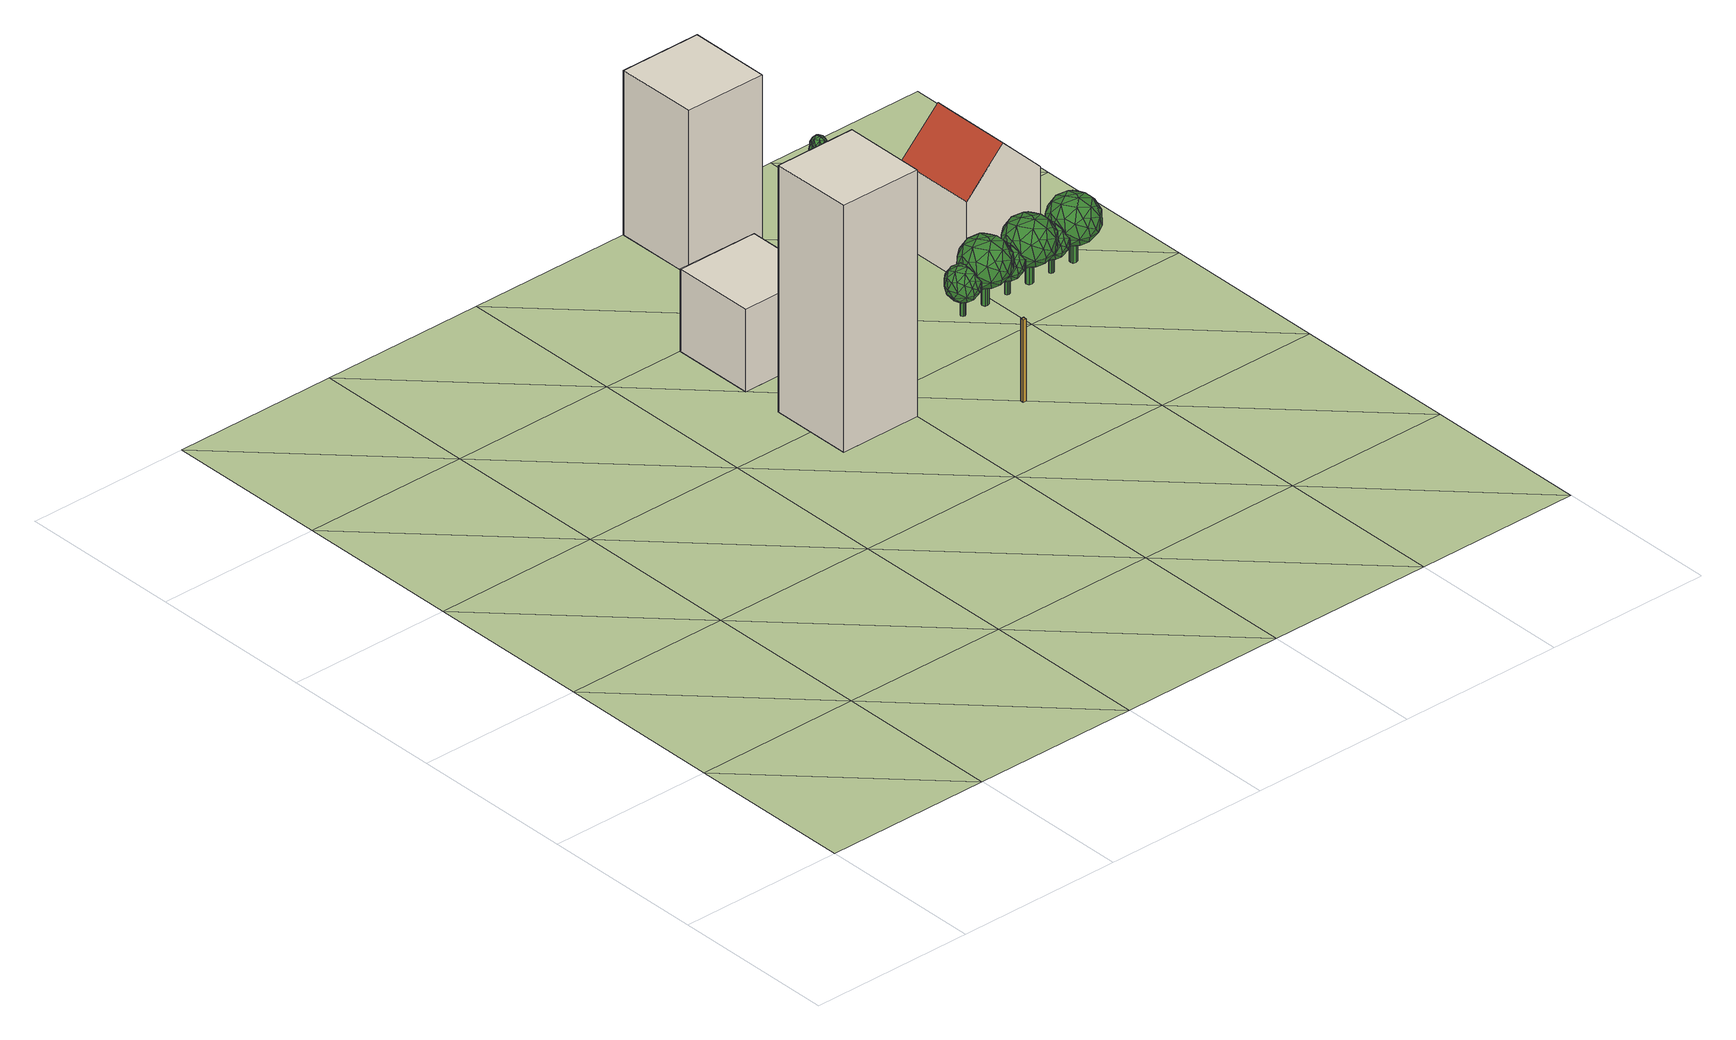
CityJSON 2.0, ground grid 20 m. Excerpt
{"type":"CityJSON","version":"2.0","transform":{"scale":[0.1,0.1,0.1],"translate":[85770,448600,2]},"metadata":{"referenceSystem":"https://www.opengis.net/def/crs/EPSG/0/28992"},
"CityObjects":{
"building1":{"type":"Building","attributes":{"description":"This is a simple, primastic building meant to provide shadowing and occlusions","name":"Ancillary Building 23","identifier":"identifier_box_building_23","Indicator.type":"genericQuantitativeIndicator","Indicator.name":"name of genericQuantitativeIndicator","Indicator.scope":"scope of genericQuantitativeIndicator","Indicator.value":97,"Metadata.author":"Person 15","Metadata.acquisitionMethod":"measurement","Metadata.owner":"Company 15","bdgOwnerName":"Galactic Empire","bdgOwnershipType":"government"},"geometry":[{"type":"Solid","lod":"1","boundaries":[[[[0,1,2,3]],[[2,4,5,3]],[[1,6,4,2]],[[0,7,6,1]],[[3,5,7,0]],[[4,6,7,5]]]]}]},
"building2":{"type":"Building","attributes":{"description":"This is a simple, primastic building meant to provide shadowing and occlusions","name":"Ancillary Building 22","identifier":"identifier_box_building_22","Indicator.type":"genericQuantitativeIndicator","Indicator.name":"name of genericQuantitativeIndicator","Indicator.scope":"scope of genericQuantitativeIndicator","Indicator.value":13,"Metadata.author":"Person 14","Metadata.acquisitionMethod":"measurement","Metadata.owner":"Company 14","bdgOwnerName":"Galactic Empire","bdgOwnershipType":"government"},"geometry":[{"type":"Solid","lod":"1","boundaries":[[[[8,9,10,11]],[[10,12,13,11]],[[9,14,12,10]],[[8,15,14,9]],[[11,13,15,8]],[[12,14,15,13]]]]}]},
"cityfurniture1":{"type":"CityFurniture","attributes":{"description":"Pole upon which WeatherStation 1 is placed","name":"Weather station pole 1","identifier":"identifier_city_furniture_1","Metadata.author":"Person 1","Metadata.acquisitionMethod":"measurement","Metadata.owner":"Company 1","class":"Pole","function":"Mounting Pole","usage":"Mounting Pole"},"geometry":[{"type":"MultiSurface","lod":"1","boundaries":[[[16,17,18,19]],[[18,20,21,19]],[[17,22,20,18]],[[16,23,22,17]],[[19,21,23,16]],[[20,22,23,21]]]}]},
"building3":{"type":"Building","attributes":{"description":"This is a simple, primastic building meant to provide shadowing and occlusions","name":"Ancillary Building 21","identifier":"identifier_box_building_21","Indicator.type":"genericQuantitativeIndicator","Indicator.name":"name of genericQuantitativeIndicator","Indicator.scope":"scope of genericQuantitativeIndicator","Indicator.value":91,"Metadata.author":"Person 13","Metadata.acquisitionMethod":"measurement","Metadata.owner":"Company 13","bdgOwnerName":"Galactic Empire","bdgOwnershipType":"government"},"geometry":[{"type":"Solid","lod":"1","boundaries":[[[[24,25,26,27]],[[26,28,29,27]],[[25,30,28,26]],[[24,31,30,25]],[[27,29,31,24]],[[28,30,31,29]]]]}]},
"tree1":{"type":"SolitaryVegetationObject","attributes":{"name":"Alderaan Tree 21","identifier":"identifier_tree_21","Metadata.author":"Person 21","Metadata.acquisitionMethod":"measurement","Metadata.owner":"Company 21","species":"Platanus occidentalis","height":6,"crownDiameter":4},"geometry":[{"type":"MultiSurface","lod":"3","boundaries":[[[32,33,34,35,36,37,38,39]],[[38,40,41,39]],[[37,42,40,38]],[[36,43,42,37]],[[35,44,43,36]],[[34,45,44,35]],[[33,46,45,34]],[[32,47,46,33]],[[39,41,47,32]],[[40,42,43,44,45,46,47,41]],[[48,49,50]],[[51,52,53]],[[54,55,56]],[[57,58,59]],[[48,60,49]],[[50,49,61]],[[62,48,50]],[[63,61,49]],[[64,49,60]],[[51,65,52]],[[53,52,55]],[[66,54,67]],[[68,62,69]],[[70,69,71]],[[72,68,70]],[[73,71,69]],[[74,69,62]],[[75,76,73]],[[77,78,58]],[[79,58,66]],[[80,77,79]],[[57,66,58]],[[59,58,78]],[[81,57,59]],[[82,75,83]],[[84,82,80]],[[85,83,75]],[[86,72,87]],[[88,87,81]],[[60,86,88]],[[89,87,72]],[[90,91,89]],[[92,93,75]],[[62,50,74]],[[94,61,95]],[[80,96,77]],[[86,60,48]],[[64,60,97]],[[59,97,81]],[[78,98,59]],[[99,65,51]],[[100,84,80]],[[66,67,100]],[[53,90,101]],[[70,101,72]],[[71,102,70]],[[91,90,54]],[[57,54,66]],[[85,103,83]],[[50,104,92]],[[77,96,105]],[[106,86,107]],[[76,108,109]],[[76,99,108]],[[110,91,111]],[[104,50,61]],[[62,112,48]],[[63,95,61]],[[98,105,63]],[[52,65,56]],[[102,109,51]],[[113,56,65]],[[68,112,62]],[[72,106,68]],[[73,109,71]],[[77,105,78]],[[100,79,66]],[[82,76,75]],[[80,82,103]],[[113,99,84]],[[103,96,80]],[[93,85,75]],[[104,94,85]],[[86,106,72]],[[97,88,81]],[[101,89,72]],[[92,104,93]],[[74,50,92]],[[96,94,95]],[[105,96,95]],[[107,86,48]],[[112,107,48]],[[108,99,51]],[[109,108,51]],[[67,113,84]],[[111,91,54]],[[57,111,54]],[[81,110,111]],[[64,63,49]],[[98,63,64]],[[102,51,53]],[[56,55,52]],[[67,54,56]],[[70,68,69]],[[74,73,69]],[[92,73,74]],[[79,77,58]],[[84,99,82]],[[85,94,103]],[[88,86,87]],[[89,110,87]],[[89,91,110]],[[59,98,97]],[[98,64,97]],[[100,67,84]],[[70,102,101]],[[102,53,101]],[[63,105,95]],[[98,78,105]],[[90,53,55]],[[102,71,109]],[[55,54,90]],[[113,67,56]],[[68,107,112]],[[68,106,107]],[[73,76,109]],[[92,75,73]],[[100,80,79]],[[57,81,111]],[[82,99,76]],[[103,82,83]],[[113,65,99]],[[103,94,96]],[[93,104,85]],[[104,61,94]],[[97,60,88]],[[87,110,81]],[[101,90,89]]]}]},
"tree2":{"type":"SolitaryVegetationObject","attributes":{"name":"Alderaan Tree 22","identifier":"identifier_tree_22","Metadata.author":"Person 22","Metadata.acquisitionMethod":"measurement","Metadata.owner":"Company 22","species":"Platanus orientalis","height":8,"crownDiameter":6},"geometry":[{"type":"MultiSurface","lod":"3","boundaries":[[[114,115,116,117,118,119,120,121]],[[120,122,123,121]],[[119,124,122,120]],[[118,125,124,119]],[[117,126,125,118]],[[116,127,126,117]],[[115,128,127,116]],[[114,129,128,115]],[[121,123,129,114]],[[122,124,125,126,127,128,129,123]],[[130,131,132]],[[133,134,135]],[[136,137,138]],[[139,140,141]],[[130,142,131]],[[132,131,143]],[[144,130,132]],[[145,143,131]],[[146,131,142]],[[133,147,134]],[[135,134,137]],[[148,136,149]],[[150,144,151]],[[152,151,153]],[[154,150,152]],[[155,153,151]],[[156,151,144]],[[157,158,155]],[[159,160,140]],[[161,140,148]],[[162,159,161]],[[139,148,140]],[[141,140,160]],[[163,139,141]],[[164,157,165]],[[166,164,162]],[[167,165,157]],[[168,154,169]],[[170,169,163]],[[142,168,170]],[[171,169,154]],[[172,173,171]],[[174,175,157]],[[144,132,156]],[[176,143,177]],[[162,178,159]],[[168,142,130]],[[146,142,179]],[[141,179,163]],[[160,180,141]],[[181,147,133]],[[182,166,162]],[[148,149,182]],[[135,172,183]],[[152,183,154]],[[153,184,152]],[[173,172,136]],[[139,136,148]],[[167,185,165]],[[132,186,174]],[[159,178,187]],[[188,168,189]],[[158,190,191]],[[158,181,190]],[[192,173,193]],[[186,132,143]],[[144,194,130]],[[145,177,143]],[[180,187,145]],[[134,147,138]],[[184,191,133]],[[195,138,147]],[[150,194,144]],[[154,188,150]],[[155,191,153]],[[159,187,160]],[[182,161,148]],[[164,158,157]],[[162,164,185]],[[195,181,166]],[[185,178,162]],[[175,167,157]],[[186,176,167]],[[168,188,154]],[[179,170,163]],[[183,171,154]],[[174,186,175]],[[156,132,174]],[[178,176,177]],[[187,178,177]],[[189,168,130]],[[194,189,130]],[[190,181,133]],[[191,190,133]],[[149,195,166]],[[193,173,136]],[[139,193,136]],[[163,192,193]],[[146,145,131]],[[180,145,146]],[[184,133,135]],[[138,137,134]],[[149,136,138]],[[152,150,151]],[[156,155,151]],[[174,155,156]],[[161,159,140]],[[166,181,164]],[[167,176,185]],[[170,168,169]],[[171,192,169]],[[171,173,192]],[[141,180,179]],[[180,146,179]],[[182,149,166]],[[152,184,183]],[[184,135,183]],[[145,187,177]],[[180,160,187]],[[172,135,137]],[[184,153,191]],[[137,136,172]],[[195,149,138]],[[150,189,194]],[[150,188,189]],[[155,158,191]],[[174,157,155]],[[182,162,161]],[[139,163,193]],[[164,181,158]],[[185,164,165]],[[195,147,181]],[[185,176,178]],[[175,186,167]],[[186,143,176]],[[179,142,170]],[[169,192,163]],[[183,172,171]]]}]},
"tree3":{"type":"SolitaryVegetationObject","attributes":{"name":"Alderaan Tree 23","identifier":"identifier_tree_23","Metadata.author":"Person 23","Metadata.acquisitionMethod":"measurement","Metadata.owner":"Company 23","species":"Platanus occidentalis","height":6,"crownDiameter":4},"geometry":[{"type":"MultiSurface","lod":"3","boundaries":[[[196,197,198,199,200,201,202,203]],[[202,204,205,203]],[[201,206,204,202]],[[200,207,206,201]],[[199,208,207,200]],[[198,209,208,199]],[[197,210,209,198]],[[196,211,210,197]],[[203,205,211,196]],[[204,206,207,208,209,210,211,205]],[[212,213,214]],[[215,216,217]],[[218,219,220]],[[221,222,223]],[[212,224,213]],[[214,213,225]],[[226,212,214]],[[227,225,213]],[[228,213,224]],[[215,229,216]],[[217,216,219]],[[230,218,231]],[[232,226,233]],[[234,233,235]],[[236,232,234]],[[237,235,233]],[[238,233,226]],[[239,240,237]],[[241,242,222]],[[243,222,230]],[[244,241,243]],[[221,230,222]],[[223,222,242]],[[245,221,223]],[[246,239,247]],[[248,246,244]],[[249,247,239]],[[250,236,251]],[[252,251,245]],[[224,250,252]],[[253,251,236]],[[254,255,253]],[[256,257,239]],[[226,214,238]],[[258,225,259]],[[244,260,241]],[[250,224,212]],[[228,224,261]],[[223,261,245]],[[242,262,223]],[[263,229,215]],[[264,248,244]],[[230,231,264]],[[217,254,265]],[[234,265,236]],[[235,266,234]],[[255,254,218]],[[221,218,230]],[[249,267,247]],[[214,268,256]],[[241,260,269]],[[270,250,271]],[[240,272,273]],[[240,263,272]],[[274,255,275]],[[268,214,225]],[[226,276,212]],[[227,259,225]],[[262,269,227]],[[216,229,220]],[[266,273,215]],[[277,220,229]],[[232,276,226]],[[236,270,232]],[[237,273,235]],[[241,269,242]],[[264,243,230]],[[246,240,239]],[[244,246,267]],[[277,263,248]],[[267,260,244]],[[257,249,239]],[[268,258,249]],[[250,270,236]],[[261,252,245]],[[265,253,236]],[[256,268,257]],[[238,214,256]],[[260,258,259]],[[269,260,259]],[[271,250,212]],[[276,271,212]],[[272,263,215]],[[273,272,215]],[[231,277,248]],[[275,255,218]],[[221,275,218]],[[245,274,275]],[[228,227,213]],[[262,227,228]],[[266,215,217]],[[220,219,216]],[[231,218,220]],[[234,232,233]],[[238,237,233]],[[256,237,238]],[[243,241,222]],[[248,263,246]],[[249,258,267]],[[252,250,251]],[[253,274,251]],[[253,255,274]],[[223,262,261]],[[262,228,261]],[[264,231,248]],[[234,266,265]],[[266,217,265]],[[227,269,259]],[[262,242,269]],[[254,217,219]],[[266,235,273]],[[219,218,254]],[[277,231,220]],[[232,271,276]],[[232,270,271]],[[237,240,273]],[[256,239,237]],[[264,244,243]],[[221,245,275]],[[246,263,240]],[[267,246,247]],[[277,229,263]],[[267,258,260]],[[257,268,249]],[[268,225,258]],[[261,224,252]],[[251,274,245]],[[265,254,253]]]}]},
"tree4":{"type":"SolitaryVegetationObject","attributes":{"name":"Alderaan Tree 24","identifier":"identifier_tree_24","Metadata.author":"Person 24","Metadata.acquisitionMethod":"measurement","Metadata.owner":"Company 24","species":"Platanus orientalis","height":8,"crownDiameter":6},"geometry":[{"type":"MultiSurface","lod":"3","boundaries":[[[278,279,280,281,282,283,284,285]],[[284,286,287,285]],[[283,288,286,284]],[[282,289,288,283]],[[281,290,289,282]],[[280,291,290,281]],[[279,292,291,280]],[[278,293,292,279]],[[285,287,293,278]],[[286,288,289,290,291,292,293,287]],[[294,295,296]],[[297,298,299]],[[300,301,302]],[[303,304,305]],[[294,306,295]],[[296,295,307]],[[308,294,296]],[[309,307,295]],[[310,295,306]],[[297,311,298]],[[299,298,301]],[[312,300,313]],[[314,308,315]],[[316,315,317]],[[318,314,316]],[[319,317,315]],[[320,315,308]],[[321,322,319]],[[323,324,304]],[[325,304,312]],[[326,323,325]],[[303,312,304]],[[305,304,324]],[[327,303,305]],[[328,321,329]],[[330,328,326]],[[331,329,321]],[[332,318,333]],[[334,333,327]],[[306,332,334]],[[335,333,318]],[[336,337,335]],[[338,339,321]],[[308,296,320]],[[340,307,341]],[[326,342,323]],[[332,306,294]],[[310,306,343]],[[305,343,327]],[[324,344,305]],[[345,311,297]],[[346,330,326]],[[312,313,346]],[[299,336,347]],[[316,347,318]],[[317,348,316]],[[337,336,300]],[[303,300,312]],[[331,349,329]],[[296,350,338]],[[323,342,351]],[[352,332,353]],[[322,354,355]],[[322,345,354]],[[356,337,357]],[[350,296,307]],[[308,358,294]],[[309,341,307]],[[344,351,309]],[[298,311,302]],[[348,355,297]],[[359,302,311]],[[314,358,308]],[[318,352,314]],[[319,355,317]],[[323,351,324]],[[346,325,312]],[[328,322,321]],[[326,328,349]],[[359,345,330]],[[349,342,326]],[[339,331,321]],[[350,340,331]],[[332,352,318]],[[343,334,327]],[[347,335,318]],[[338,350,339]],[[320,296,338]],[[342,340,341]],[[351,342,341]],[[353,332,294]],[[358,353,294]],[[354,345,297]],[[355,354,297]],[[313,359,330]],[[357,337,300]],[[303,357,300]],[[327,356,357]],[[310,309,295]],[[344,309,310]],[[348,297,299]],[[302,301,298]],[[313,300,302]],[[316,314,315]],[[320,319,315]],[[338,319,320]],[[325,323,304]],[[330,345,328]],[[331,340,349]],[[334,332,333]],[[335,356,333]],[[335,337,356]],[[305,344,343]],[[344,310,343]],[[346,313,330]],[[316,348,347]],[[348,299,347]],[[309,351,341]],[[344,324,351]],[[336,299,301]],[[348,317,355]],[[301,300,336]],[[359,313,302]],[[314,353,358]],[[314,352,353]],[[319,322,355]],[[338,321,319]],[[346,326,325]],[[303,327,357]],[[328,345,322]],[[349,328,329]],[[359,311,345]],[[349,340,342]],[[339,350,331]],[[350,307,340]],[[343,306,334]],[[333,356,327]],[[347,336,335]]]}]},
"building4":{"type":"Building","attributes":{"description":"This is Building 7","name":"Building 7 (Palapatine's Residence)","identifier":"identifier_building_7","Indicator.type":"genericQuantitativeIndicator","Indicator.name":"name of genericQuantitativeIndicator","Indicator.scope":"scope of genericQuantitativeIndicator","Indicator.value":79,"Metadata.author":"Person 7","Metadata.acquisitionMethod":"measurement","Metadata.owner":"Company 7","CityObjectRelation.relationType":"adjacent","class":"habitation","function":"residential building","yearOfConstruction":2005,"roofType":"gabled roof","measuredHeight":15,"storeysAboveGround":3,"storeysBelowGround":0,"storeyHeightsAboveGround":3,"QualifiedArea.description":"This is a type of floor area","QualifiedArea.source":"Area value source text","QualifiedArea.value":300,"QualifiedArea.type":"grossFloorArea","bdgAtticThermalStatus":"isOnlyHeated","bdgBasementThermalStatus":"isOnlyHeated","bdgConstructionWeight":"heavy","QualifiedHeight.description":"This is a type of height","QualifiedHeight.source":"Height value source text","QualifiedHeight.value":15,"QualifiedHeight.type":"highestRoofEdge","bdgIsProtected":"false","bdgOwnerName":"Sheev Palpatine","bdgOwnershipType":"otherOrCombination","bdgType":"apartmentBlock","QualifiedVolume.description":"This is a type of volume","QualifiedVolume.source":"Volume value source text","QualifiedVolume.value":1250,"QualifiedVolume.type":"grossVolume"},"address":[{"country":"Bespin Territories","locality":"Alderaan","thoroughfareNumber":"7","thoroughfareName":"Bespin Square","postcode":"1977SW"}],"geometry":[{"type":"MultiSurface","lod":"2","boundaries":[[[360,361,362,363]],[[364,365,366,367]],[[368,369,365,364]],[[362,368,364,367,363]],[[366,365,369,361,360]],[[367,366,360,363]],[[370,368,362,371]],[[370,371,361,369]],[[368,362,371,361,369,370]]],"semantics":{"surfaces":[{"type":"GroundSurface"},{"type":"RoofSurface","description":"This is RoofSurface 1","identifier":"identifier_building_7_roofsurf_1","Indicator.type":"genericQuantitativeIndicator","Indicator.name":"name of genericQuantitativeIndicator","Indicator.description":"description of keyPerformanceIndicator of id_building_7_roofsurf_1","Indicator.scope":"scope of genericQuantitativeIndicator","Indicator.value":49,"bdgBdrySurfAdditionalThermalBridgeUValue":0.25,"bdgBdrySurfAzimuth":270,"bdgBdrySurfGroundViewFactor":0.5,"bdgBdrySurfInclination":45,"bdgBdrySurfIsShared":"false","bdgBdrySurfSkyViewFactor":0.6,"bdgBdrySurfTotalSurfaceArea":70.71},{"type":"RoofSurface","description":"This is RoofSurface 2","identifier":"identifier_building_7_roofsurf_2","Indicator.type":"genericQuantitativeIndicator","Indicator.name":"name of genericQuantitativeIndicator","Indicator.description":"description of keyPerformanceIndicator of id_building_7_roofsurf_2","Indicator.scope":"scope of genericQuantitativeIndicator","Indicator.value":83,"bdgBdrySurfAdditionalThermalBridgeUValue":0.25,"bdgBdrySurfAzimuth":90,"bdgBdrySurfGroundViewFactor":0.5,"bdgBdrySurfInclination":45,"bdgBdrySurfIsShared":"false","bdgBdrySurfSkyViewFactor":0.6,"bdgBdrySurfTotalSurfaceArea":70.71},{"type":"WallSurface"}],"values":[0,1,2,3,3,3,3,3,null]}}]},
"tree5":{"type":"SolitaryVegetationObject","attributes":{"name":"Alderaan Tree 25","identifier":"identifier_tree_25","Metadata.author":"Person 25","Metadata.acquisitionMethod":"measurement","Metadata.owner":"Company 25","species":"Platanus occidentalis","height":6,"crownDiameter":4},"geometry":[{"type":"MultiSurface","lod":"3","boundaries":[[[372,373,374,375,376,377,378,379]],[[378,380,381,379]],[[377,382,380,378]],[[376,383,382,377]],[[375,384,383,376]],[[374,385,384,375]],[[373,386,385,374]],[[372,387,386,373]],[[379,381,387,372]],[[380,382,383,384,385,386,387,381]],[[388,389,390]],[[391,392,393]],[[394,395,396]],[[397,398,399]],[[388,400,389]],[[390,389,401]],[[402,388,390]],[[403,401,389]],[[404,389,400]],[[391,405,392]],[[393,392,395]],[[406,394,407]],[[408,402,409]],[[410,409,411]],[[412,408,410]],[[413,411,409]],[[414,409,402]],[[415,416,413]],[[417,418,398]],[[419,398,406]],[[420,417,419]],[[397,406,398]],[[399,398,418]],[[421,397,399]],[[422,415,423]],[[424,422,420]],[[425,423,415]],[[426,412,427]],[[428,427,421]],[[400,426,428]],[[429,427,412]],[[430,431,429]],[[432,433,415]],[[402,390,414]],[[434,401,435]],[[420,436,417]],[[426,400,388]],[[404,400,437]],[[399,437,421]],[[418,438,399]],[[439,405,391]],[[440,424,420]],[[406,407,440]],[[393,430,441]],[[410,441,412]],[[411,442,410]],[[431,430,394]],[[397,394,406]],[[425,443,423]],[[390,444,432]],[[417,436,445]],[[446,426,447]],[[416,448,449]],[[416,439,448]],[[450,431,451]],[[444,390,401]],[[402,452,388]],[[403,435,401]],[[438,445,403]],[[392,405,396]],[[442,449,391]],[[453,396,405]],[[408,452,402]],[[412,446,408]],[[413,449,411]],[[417,445,418]],[[440,419,406]],[[422,416,415]],[[420,422,443]],[[453,439,424]],[[443,436,420]],[[433,425,415]],[[444,434,425]],[[426,446,412]],[[437,428,421]],[[441,429,412]],[[432,444,433]],[[414,390,432]],[[436,434,435]],[[445,436,435]],[[447,426,388]],[[452,447,388]],[[448,439,391]],[[449,448,391]],[[407,453,424]],[[451,431,394]],[[397,451,394]],[[421,450,451]],[[404,403,389]],[[438,403,404]],[[442,391,393]],[[396,395,392]],[[407,394,396]],[[410,408,409]],[[414,413,409]],[[432,413,414]],[[419,417,398]],[[424,439,422]],[[425,434,443]],[[428,426,427]],[[429,450,427]],[[429,431,450]],[[399,438,437]],[[438,404,437]],[[440,407,424]],[[410,442,441]],[[442,393,441]],[[403,445,435]],[[438,418,445]],[[430,393,395]],[[442,411,449]],[[395,394,430]],[[453,407,396]],[[408,447,452]],[[408,446,447]],[[413,416,449]],[[432,415,413]],[[440,420,419]],[[397,421,451]],[[422,439,416]],[[443,422,423]],[[453,405,439]],[[443,434,436]],[[433,444,425]],[[444,401,434]],[[437,400,428]],[[427,450,421]],[[441,430,429]]]}]},
"tree6":{"type":"SolitaryVegetationObject","attributes":{"name":"Alderaan Tree 26","identifier":"identifier_tree_26","Metadata.author":"Person 26","Metadata.acquisitionMethod":"measurement","Metadata.owner":"Company 26","species":"Platanus orientalis","height":8,"crownDiameter":6},"geometry":[{"type":"MultiSurface","lod":"3","boundaries":[[[454,455,456,457,458,459,460,461]],[[460,462,463,461]],[[459,464,462,460]],[[458,465,464,459]],[[457,466,465,458]],[[456,467,466,457]],[[455,468,467,456]],[[454,469,468,455]],[[461,463,469,454]],[[462,464,465,466,467,468,469,463]],[[470,471,472]],[[473,474,475]],[[476,477,478]],[[479,480,481]],[[470,482,471]],[[472,471,483]],[[484,470,472]],[[485,483,471]],[[486,471,482]],[[473,487,474]],[[475,474,477]],[[488,476,489]],[[490,484,491]],[[492,491,493]],[[494,490,492]],[[495,493,491]],[[496,491,484]],[[497,498,495]],[[499,500,480]],[[501,480,488]],[[502,499,501]],[[479,488,480]],[[481,480,500]],[[503,479,481]],[[504,497,505]],[[506,504,502]],[[507,505,497]],[[508,494,509]],[[510,509,503]],[[482,508,510]],[[511,509,494]],[[512,513,511]],[[514,515,497]],[[484,472,496]],[[516,483,517]],[[502,518,499]],[[508,482,470]],[[486,482,519]],[[481,519,503]],[[500,520,481]],[[521,487,473]],[[522,506,502]],[[488,489,522]],[[475,512,523]],[[492,523,494]],[[493,524,492]],[[513,512,476]],[[479,476,488]],[[507,525,505]],[[472,526,514]],[[499,518,527]],[[528,508,529]],[[498,530,531]],[[498,521,530]],[[532,513,533]],[[526,472,483]],[[484,534,470]],[[485,517,483]],[[520,527,485]],[[474,487,478]],[[524,531,473]],[[535,478,487]],[[490,534,484]],[[494,528,490]],[[495,531,493]],[[499,527,500]],[[522,501,488]],[[504,498,497]],[[502,504,525]],[[535,521,506]],[[525,518,502]],[[515,507,497]],[[526,516,507]],[[508,528,494]],[[519,510,503]],[[523,511,494]],[[514,526,515]],[[496,472,514]],[[518,516,517]],[[527,518,517]],[[529,508,470]],[[534,529,470]],[[530,521,473]],[[531,530,473]],[[489,535,506]],[[533,513,476]],[[479,533,476]],[[503,532,533]],[[486,485,471]],[[520,485,486]],[[524,473,475]],[[478,477,474]],[[489,476,478]],[[492,490,491]],[[496,495,491]],[[514,495,496]],[[501,499,480]],[[506,521,504]],[[507,516,525]],[[510,508,509]],[[511,532,509]],[[511,513,532]],[[481,520,519]],[[520,486,519]],[[522,489,506]],[[492,524,523]],[[524,475,523]],[[485,527,517]],[[520,500,527]],[[512,475,477]],[[524,493,531]],[[477,476,512]],[[535,489,478]],[[490,529,534]],[[490,528,529]],[[495,498,531]],[[514,497,495]],[[522,502,501]],[[479,503,533]],[[504,521,498]],[[525,504,505]],[[535,487,521]],[[525,516,518]],[[515,526,507]],[[526,483,516]],[[519,482,510]],[[509,532,503]],[[523,512,511]]]}]},
"tree7":{"type":"SolitaryVegetationObject","attributes":{"name":"Alderaan Tree 9","identifier":"identifier_tree_9","Metadata.author":"Person 9","Metadata.acquisitionMethod":"measurement","Metadata.owner":"Company 9","species":"Acer negundo","height":4,"crownDiameter":2},"geometry":[{"type":"MultiSurface","lod":"3","boundaries":[[[536,537,538,539,540,541,542,543]],[[542,544,545,543]],[[541,546,544,542]],[[540,547,546,541]],[[539,548,547,540]],[[538,549,548,539]],[[537,550,549,538]],[[536,551,550,537]],[[543,545,551,536]],[[544,546,547,548,549,550,551,545]],[[552,553,554]],[[555,556,557]],[[558,559,560]],[[561,562,563]],[[552,564,553]],[[554,553,565]],[[566,552,554]],[[567,565,553]],[[568,553,564]],[[555,569,556]],[[557,556,559]],[[570,558,571]],[[572,566,573]],[[574,573,575]],[[576,572,574]],[[577,575,573]],[[578,573,566]],[[579,580,577]],[[581,582,562]],[[583,562,570]],[[584,581,583]],[[561,570,562]],[[563,562,582]],[[585,561,563]],[[586,579,587]],[[588,586,584]],[[589,587,579]],[[590,576,591]],[[592,591,585]],[[564,590,592]],[[593,591,576]],[[594,595,593]],[[596,597,579]],[[566,554,578]],[[598,565,599]],[[584,600,581]],[[590,564,552]],[[568,564,601]],[[563,601,585]],[[582,602,563]],[[603,569,555]],[[604,588,584]],[[570,571,604]],[[557,594,605]],[[574,605,576]],[[575,606,574]],[[595,594,558]],[[561,558,570]],[[589,607,587]],[[554,608,596]],[[581,600,609]],[[610,590,611]],[[580,612,613]],[[580,603,612]],[[614,595,615]],[[608,554,565]],[[566,616,552]],[[567,599,565]],[[602,609,567]],[[556,569,560]],[[606,613,555]],[[617,560,569]],[[572,616,566]],[[576,610,572]],[[577,613,575]],[[581,609,582]],[[604,583,570]],[[586,580,579]],[[584,586,607]],[[617,603,588]],[[607,600,584]],[[597,589,579]],[[608,598,589]],[[590,610,576]],[[601,592,585]],[[605,593,576]],[[596,608,597]],[[578,554,596]],[[600,598,599]],[[609,600,599]],[[611,590,552]],[[616,611,552]],[[612,603,555]],[[613,612,555]],[[571,617,588]],[[615,595,558]],[[561,615,558]],[[585,614,615]],[[568,567,553]],[[602,567,568]],[[606,555,557]],[[560,559,556]],[[571,558,560]],[[574,572,573]],[[578,577,573]],[[596,577,578]],[[583,581,562]],[[588,603,586]],[[589,598,607]],[[592,590,591]],[[593,614,591]],[[593,595,614]],[[563,602,601]],[[602,568,601]],[[604,571,588]],[[574,606,605]],[[606,557,605]],[[567,609,599]],[[602,582,609]],[[594,557,559]],[[606,575,613]],[[559,558,594]],[[617,571,560]],[[572,611,616]],[[572,610,611]],[[577,580,613]],[[596,579,577]],[[604,584,583]],[[561,585,615]],[[586,603,580]],[[607,586,587]],[[617,569,603]],[[607,598,600]],[[597,608,589]],[[608,565,598]],[[601,564,592]],[[591,614,585]],[[605,594,593]]]}]},
"terrain1":{"type":"TINRelief","attributes":{"description":"Tile 0-0 of the DTM Alderaan","name":"DTM of Alderaan","identifier":"identifier_tin_relief_0-0","lod":1},"geometry":[{"type":"CompositeSurface","lod":"1","boundaries":[[[618,619,620]],[[619,621,620]]]}]},
"terrain2":{"type":"TINRelief","attributes":{"description":"Tile 1-0 of the DTM Alderaan","name":"DTM of Alderaan","identifier":"identifier_tin_relief_1-0","lod":1},"geometry":[{"type":"CompositeSurface","lod":"1","boundaries":[[[619,618,622]],[[618,623,622]]]}]},
"terrain3":{"type":"TINRelief","attributes":{"description":"Tile 2-0 of the DTM Alderaan","name":"DTM of Alderaan","identifier":"identifier_tin_relief_2-0","lod":1},"geometry":[{"type":"CompositeSurface","lod":"1","boundaries":[[[624,625,623]],[[625,622,623]]]}]},
"terrain4":{"type":"TINRelief","attributes":{"description":"Tile 3-0 of the DTM Alderaan","name":"DTM of Alderaan","identifier":"identifier_tin_relief_3-0","lod":1},"geometry":[{"type":"CompositeSurface","lod":"1","boundaries":[[[625,624,626]],[[624,627,626]]]}]},
"terrain5":{"type":"TINRelief","attributes":{"description":"Tile 0-1 of the DTM Alderaan","name":"DTM of Alderaan","identifier":"identifier_tin_relief_0-1","lod":1},"geometry":[{"type":"CompositeSurface","lod":"1","boundaries":[[[620,628,618]],[[628,629,618]]]}]},
"terrain6":{"type":"TINRelief","attributes":{"description":"Tile 4-0 of the DTM Alderaan","name":"DTM of Alderaan","identifier":"identifier_tin_relief_4-0","lod":1},"geometry":[{"type":"CompositeSurface","lod":"1","boundaries":[[[630,631,627]],[[631,626,627]]]}]},
"terrain7":{"type":"TINRelief","attributes":{"description":"Tile 1-1 of the DTM Alderaan","name":"DTM of Alderaan","identifier":"identifier_tin_relief_1-1","lod":1},"geometry":[{"type":"CompositeSurface","lod":"1","boundaries":[[[632,623,629]],[[623,618,629]]]}]},
"terrain8":{"type":"TINRelief","attributes":{"description":"Tile 2-1 of the DTM Alderaan","name":"DTM of Alderaan","identifier":"identifier_tin_relief_2-1","lod":1},"geometry":[{"type":"CompositeSurface","lod":"1","boundaries":[[[623,632,624]],[[632,633,624]]]}]},
"terrain9":{"type":"TINRelief","attributes":{"description":"Tile 3-1 of the DTM Alderaan","name":"DTM of Alderaan","identifier":"identifier_tin_relief_3-1","lod":1},"geometry":[{"type":"CompositeSurface","lod":"1","boundaries":[[[634,627,633]],[[627,624,633]]]}]},
"terrain10":{"type":"TINRelief","attributes":{"description":"Tile 0-2 of the DTM Alderaan","name":"DTM of Alderaan","identifier":"identifier_tin_relief_0-2","lod":1},"geometry":[{"type":"CompositeSurface","lod":"1","boundaries":[[[628,635,629]],[[635,636,629]]]}]},
"terrain11":{"type":"TINRelief","attributes":{"description":"Tile 4-1 of the DTM Alderaan","name":"DTM of Alderaan","identifier":"identifier_tin_relief_4-1","lod":1},"geometry":[{"type":"CompositeSurface","lod":"1","boundaries":[[[627,634,630]],[[634,637,630]]]}]},
"terrain12":{"type":"TINRelief","attributes":{"description":"Tile 1-2 of the DTM Alderaan","name":"DTM of Alderaan","identifier":"identifier_tin_relief_1-2","lod":1},"geometry":[{"type":"CompositeSurface","lod":"1","boundaries":[[[638,632,636]],[[632,629,636]]]}]},
"terrain13":{"type":"TINRelief","attributes":{"description":"Tile 2-2 of the DTM Alderaan","name":"DTM of Alderaan","identifier":"identifier_tin_relief_2-2","lod":1},"geometry":[{"type":"CompositeSurface","lod":"1","boundaries":[[[632,638,633]],[[638,639,633]]]}]},
"terrain14":{"type":"TINRelief","attributes":{"description":"Tile 3-2 of the DTM Alderaan","name":"DTM of Alderaan","identifier":"identifier_tin_relief_3-2","lod":1},"geometry":[{"type":"CompositeSurface","lod":"1","boundaries":[[[633,639,634]],[[639,9,634]]]}]},
"terrain15":{"type":"TINRelief","attributes":{"description":"Tile 0-3 of the DTM Alderaan","name":"DTM of Alderaan","identifier":"identifier_tin_relief_0-3","lod":1},"geometry":[{"type":"CompositeSurface","lod":"1","boundaries":[[[635,640,636]],[[640,641,636]]]}]},
"terrain16":{"type":"TINRelief","attributes":{"description":"Tile 4-2 of the DTM Alderaan","name":"DTM of Alderaan","identifier":"identifier_tin_relief_4-2","lod":1},"geometry":[{"type":"CompositeSurface","lod":"1","boundaries":[[[24,637,9]],[[637,634,9]]]}]},
"terrain17":{"type":"TINRelief","attributes":{"description":"Tile 1-3 of the DTM Alderaan","name":"DTM of Alderaan","identifier":"identifier_tin_relief_1-3","lod":1},"geometry":[{"type":"CompositeSurface","lod":"1","boundaries":[[[642,638,641]],[[638,636,641]]]}]},
"terrain18":{"type":"TINRelief","attributes":{"description":"Tile 2-3 of the DTM Alderaan","name":"DTM of Alderaan","identifier":"identifier_tin_relief_2-3","lod":1},"geometry":[{"type":"CompositeSurface","lod":"1","boundaries":[[[638,642,639]],[[642,643,639]]]}]},
"terrain19":{"type":"TINRelief","attributes":{"description":"Tile 3-3 of the DTM Alderaan","name":"DTM of Alderaan","identifier":"identifier_tin_relief_3-3","lod":1},"geometry":[{"type":"CompositeSurface","lod":"1","boundaries":[[[360,9,643]],[[9,639,643]]]}]},
"terrain20":{"type":"TINRelief","attributes":{"description":"Tile 0-4 of the DTM Alderaan","name":"DTM of Alderaan","identifier":"identifier_tin_relief_0-4","lod":1},"geometry":[{"type":"CompositeSurface","lod":"1","boundaries":[[[640,644,641]],[[644,645,641]]]}]},
"terrain21":{"type":"TINRelief","attributes":{"description":"Tile 4-3 of the DTM Alderaan","name":"DTM of Alderaan","identifier":"identifier_tin_relief_4-3","lod":1},"geometry":[{"type":"CompositeSurface","lod":"1","boundaries":[[[646,24,360]],[[24,9,360]]]}]},
"terrain22":{"type":"TINRelief","attributes":{"description":"Tile 1-4 of the DTM Alderaan","name":"DTM of Alderaan","identifier":"identifier_tin_relief_1-4","lod":1},"geometry":[{"type":"CompositeSurface","lod":"1","boundaries":[[[647,642,645]],[[642,641,645]]]}]},
"terrain23":{"type":"TINRelief","attributes":{"description":"Tile 2-4 of the DTM Alderaan","name":"DTM of Alderaan","identifier":"identifier_tin_relief_2-4","lod":1},"geometry":[{"type":"CompositeSurface","lod":"1","boundaries":[[[642,647,643]],[[647,648,643]]]}]},
"terrain24":{"type":"TINRelief","attributes":{"description":"Tile 3-4 of the DTM Alderaan","name":"DTM of Alderaan","identifier":"identifier_tin_relief_3-4","lod":1},"geometry":[{"type":"CompositeSurface","lod":"1","boundaries":[[[649,360,648]],[[360,643,648]]]}]},
"terrain25":{"type":"TINRelief","attributes":{"description":"Tile 4-4 of the DTM Alderaan","name":"DTM of Alderaan","identifier":"identifier_tin_relief_4-4","lod":1},"geometry":[{"type":"CompositeSurface","lod":"1","boundaries":[[[650,646,649]],[[646,360,649]]]}]}
},
"vertices":[
[500,650,0],[600,650,0],[600,550,0],[500,550,0],[600,550,300],[500,550,300],[600,650,300],[500,650,300],
[500,800,0],[600,800,0],[600,700,0],[500,700,0],[600,700,100],[500,700,100],[600,800,100],[500,800,100],
[702,498,0],[698,498,0],[698,502,0],[702,502,0],[698,502,100],[702,502,100],[698,498,100],[702,498,100],
[600,1000,0],[700,1000,0],[700,900,0],[600,900,0],[700,900,200],[600,900,200],[700,1000,200],[600,1000,200],
[762,658,0],[760,657,0],[758,658,0],[757,660,0],[758,662,0],[760,663,0],[762,662,0],[763,660,0],[762,662,18],[763,660,18],[760,663,18],[758,662,18],[757,660,18],[758,658,18],[760,657,18],[762,658,18],[770,677,33],[761,680,39],[770,677,44],[770,643,45],[763,640,39],[768,643,32],[750,643,33],[758,641,33],[756,641,43],[743,655,29],[740,660,38],[743,666,29],[760,677,28],[759,678,49],[777,670,40],[752,678,42],[752,677,32],[761,642,49],[743,649,39],[749,645,47],[778,663,30],[780,660,40],[777,654,29],[777,651,38],[770,659,21],[778,658,49],[777,668,47],[770,661,57],[773,654,54],[743,665,50],[743,669,38],[742,657,48],[749,660,57],[749,661,21],[761,655,60],[763,660,60],[754,650,57],[763,668,58],[765,670,21],[760,660,18],[757,668,20],[763,652,20],[760,644,26],[755,648,23],[773,670,52],[768,670,56],[756,673,55],[750,676,47],[749,670,54],[751,670,23],[747,674,34],[764,647,55],[745,652,50],[769,650,23],[773,646,34],[756,664,59],[765,676,51],[744,671,45],[771,665,22],[773,670,26],[771,648,51],[776,649,45],[753,654,20],[747,650,26],[776,671,33],[755,644,51],
[793,657,0],[790,656,0],[787,657,0],[786,660,0],[787,663,0],[790,664,0],[793,663,0],[794,660,0],[793,663,24],[794,660,24],[790,664,24],[787,663,24],[786,660,24],[787,657,24],[790,656,24],[793,657,24],[804,685,44],[791,690,52],[805,685,59],[804,635,60],[794,630,52],[801,634,43],[776,635,44],[787,631,45],[784,631,57],[765,652,39],[760,660,51],[765,669,39],[790,686,37],[789,686,65],[816,676,53],[778,687,56],[779,686,43],[791,634,65],[765,644,52],[773,638,63],[817,664,40],[820,660,53],[815,651,39],[816,646,51],[806,659,28],[817,658,65],[815,671,62],[806,661,76],[809,652,73],[765,667,66],[764,674,51],[763,656,64],[773,660,76],[773,661,29],[791,653,80],[794,660,80],[782,645,76],[794,673,78],[797,675,28],[789,660,23],[786,673,26],[794,647,26],[790,636,35],[783,642,31],[810,675,69],[802,675,74],[784,680,73],[775,683,63],[774,675,72],[777,675,31],[770,681,45],[796,640,73],[767,648,67],[803,645,31],[810,639,45],[784,666,79],[798,684,67],[766,676,60],[806,668,29],[810,675,35],[807,643,68],[814,644,60],[779,651,27],[770,645,35],[814,676,44],[782,636,67],
[822,658,0],[820,657,0],[818,658,0],[817,660,0],[818,662,0],[820,663,0],[822,662,0],[823,660,0],[822,662,18],[823,660,18],[820,663,18],[818,662,18],[817,660,18],[818,658,18],[820,657,18],[822,658,18],[830,677,33],[821,680,39],[830,677,44],[830,643,45],[823,640,39],[828,643,32],[810,643,33],[818,641,33],[816,641,43],[803,655,29],[800,660,38],[803,666,29],[820,677,28],[819,678,49],[837,670,40],[812,678,42],[812,677,32],[821,642,49],[803,649,39],[809,645,47],[838,663,30],[840,660,40],[837,654,29],[837,651,38],[830,659,21],[838,658,49],[837,668,47],[830,661,57],[833,654,54],[803,665,50],[803,669,38],[802,657,48],[809,660,57],[809,661,21],[821,655,60],[823,660,60],[814,650,57],[823,668,58],[825,670,21],[820,660,18],[817,668,20],[823,652,20],[820,644,26],[815,648,23],[833,670,52],[828,670,56],[816,673,55],[810,676,47],[809,670,54],[811,670,23],[807,674,34],[824,647,55],[805,652,50],[829,650,23],[833,646,34],[816,664,59],[825,676,51],[804,671,45],[831,665,22],[833,670,26],[831,648,51],[836,649,45],[813,654,20],[807,650,26],[836,671,33],[815,644,51],
[853,657,0],[850,656,0],[847,657,0],[846,660,0],[847,663,0],[850,664,0],[853,663,0],[854,660,0],[853,663,24],[854,660,24],[850,664,24],[847,663,24],[846,660,24],[847,657,24],[850,656,24],[853,657,24],[864,685,44],[851,690,52],[865,685,59],[864,635,60],[854,630,52],[861,634,43],[836,635,44],[847,631,45],[844,631,57],[825,652,39],[820,660,51],[825,669,39],[850,686,37],[849,686,65],[876,676,53],[838,687,56],[839,686,43],[851,634,65],[825,644,52],[833,638,63],[877,664,40],[880,660,53],[875,651,39],[876,646,51],[866,659,28],[877,658,65],[875,671,62],[866,661,76],[869,652,73],[825,667,66],[824,674,51],[823,656,64],[833,660,76],[833,661,29],[851,653,80],[854,660,80],[842,645,76],[854,673,78],[857,675,28],[849,660,23],[846,673,26],[854,647,26],[850,636,35],[843,642,31],[870,675,69],[862,675,74],[844,680,73],[835,683,63],[834,675,72],[837,675,31],[830,681,45],[856,640,73],[827,648,67],[863,645,31],[870,639,45],[844,666,79],[858,684,67],[826,676,60],[866,668,29],[870,675,35],[867,643,68],[874,644,60],[839,651,27],[830,645,35],[874,676,44],[842,636,67],
[800,800,0],[900,800,0],[900,700,0],[800,700,0],[850,700,150],[850,800,150],[800,800,100],[800,700,100],[900,700,100],[900,800,100],[900,750,100],[900,750,0],
[882,658,0],[880,657,0],[878,658,0],[877,660,0],[878,662,0],[880,663,0],[882,662,0],[883,660,0],[882,662,18],[883,660,18],[880,663,18],[878,662,18],[877,660,18],[878,658,18],[880,657,18],[882,658,18],[890,677,33],[881,680,39],[890,677,44],[890,643,45],[883,640,39],[888,643,32],[870,643,33],[878,641,33],[876,641,43],[863,655,29],[860,660,38],[863,666,29],[880,677,28],[879,678,49],[897,670,40],[872,678,42],[872,677,32],[881,642,49],[863,649,39],[869,645,47],[898,663,30],[900,660,40],[897,654,29],[897,651,38],[890,659,21],[898,658,49],[897,668,47],[890,661,57],[893,654,54],[863,665,50],[863,669,38],[862,657,48],[869,660,57],[869,661,21],[881,655,60],[883,660,60],[874,650,57],[883,668,58],[885,670,21],[880,660,18],[877,668,20],[883,652,20],[880,644,26],[875,648,23],[893,670,52],[888,670,56],[876,673,55],[870,676,47],[869,670,54],[871,670,23],[867,674,34],[884,647,55],[865,652,50],[889,650,23],[893,646,34],[876,664,59],[885,676,51],[864,671,45],[891,665,22],[893,670,26],[891,648,51],[896,649,45],[873,654,20],[867,650,26],[896,671,33],[875,644,51],
[913,657,0],[910,656,0],[907,657,0],[906,660,0],[907,663,0],[910,664,0],[913,663,0],[914,660,0],[913,663,24],[914,660,24],[910,664,24],[907,663,24],[906,660,24],[907,657,24],[910,656,24],[913,657,24],[924,685,44],[911,690,52],[925,685,59],[924,635,60],[914,630,52],[921,634,43],[896,635,44],[907,631,45],[904,631,57],[885,652,39],[880,660,51],[885,669,39],[910,686,37],[909,686,65],[936,676,53],[898,687,56],[899,686,43],[911,634,65],[885,644,52],[893,638,63],[937,664,40],[940,660,53],[935,651,39],[936,646,51],[926,659,28],[937,658,65],[935,671,62],[926,661,76],[929,652,73],[885,667,66],[884,674,51],[883,656,64],[893,660,76],[893,661,29],[911,653,80],[914,660,80],[902,645,76],[914,673,78],[917,675,28],[909,660,23],[906,673,26],[914,647,26],[910,636,35],[903,642,31],[930,675,69],[922,675,74],[904,680,73],[895,683,63],[894,675,72],[897,675,31],[890,681,45],[916,640,73],[887,648,67],[923,645,31],[930,639,45],[904,666,79],[918,684,67],[886,676,60],[926,668,29],[930,675,35],[927,643,68],[934,644,60],[899,651,27],[890,645,35],[934,676,44],[902,636,67],
[831,959,0],[830,959,0],[829,959,0],[829,960,0],[829,961,0],[830,961,0],[831,961,0],[831,960,0],[831,961,12],[831,960,12],[830,961,12],[829,961,12],[829,960,12],[829,959,12],[830,959,12],[831,959,12],[835,968,22],[830,970,26],[835,968,29],[835,952,30],[831,950,26],[834,951,22],[825,952,22],[829,950,22],[828,950,29],[822,957,19],[820,960,25],[822,963,19],[830,969,18],[830,969,33],[839,965,26],[826,969,28],[826,969,22],[830,951,33],[822,955,26],[824,953,32],[839,961,20],[840,960,27],[838,957,19],[839,955,25],[835,960,14],[839,959,32],[838,964,31],[835,960,38],[836,957,36],[822,962,33],[821,965,25],[821,959,32],[824,960,38],[824,960,14],[830,958,40],[831,960,40],[827,955,38],[831,964,39],[832,965,14],[830,960,12],[829,964,13],[831,956,13],[830,952,17],[828,954,15],[837,965,34],[834,965,37],[828,967,36],[825,968,31],[825,965,36],[826,965,16],[823,967,22],[832,953,36],[822,956,33],[834,955,16],[837,953,22],[828,962,40],[833,968,34],[822,965,30],[835,963,15],[837,965,18],[836,954,34],[838,955,30],[826,957,13],[823,955,18],[838,965,22],[827,952,34],
[200,200,0],[0,200,0],[200,0,0],[0,0,0],
[0,400,0],[200,400,0],
[200,600,0],[0,600,0],
[0,800,0],[200,800,0],
[400,0,0],[400,200,0],
[200,1000,0],[0,1000,0],
[400,400,0],
[400,600,0],
[400,800,0],
[600,0,0],[600,200,0],
[400,1000,0],
[600,400,0],
[600,600,0],
[800,0,0],[800,200,0],
[800,400,0],
[800,600,0],
[1000,0,0],[1000,200,0],
[800,1000,0],
[1000,400,0],
[1000,600,0],
[1000,800,0],
[1000,1000,0]
]}
